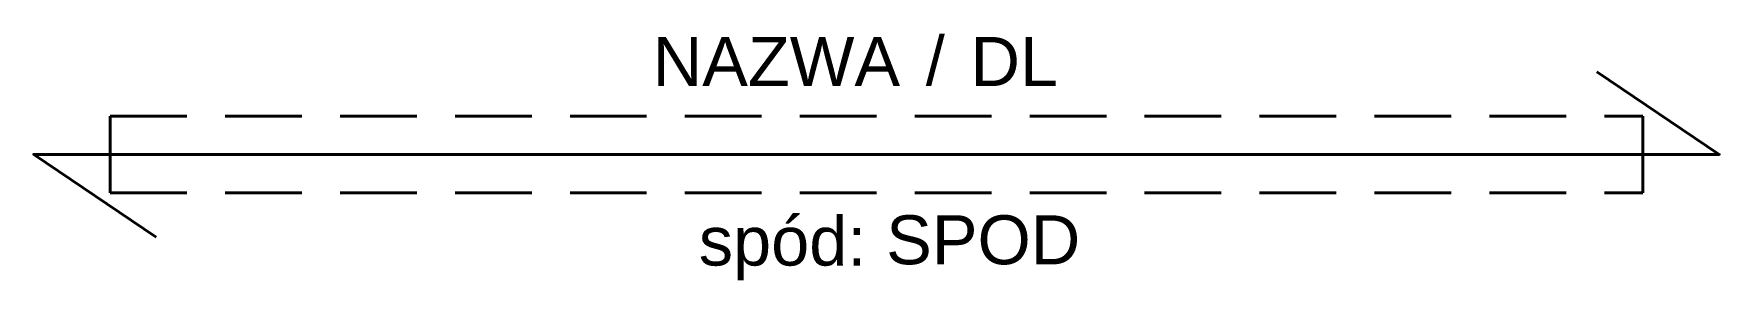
# Model space of a CAD drawing. Header units: millimetres. Extents: x -250 to 5250, y -286 to 519.
import ezdxf
from ezdxf.enums import TextEntityAlignment as Align

# ---------------------------------------------------------------- set-up
doc = ezdxf.new("R2010")
doc.units = ezdxf.units.MM
doc.header["$LTSCALE"] = 10
doc.header["$MEASUREMENT"] = 0
doc.linetypes.add('DASHED2', pattern=[0.375, 0.25, -0.125])
doc.layers.add('G-Elementy konstrukcyjne', color=1, linetype='Continuous', lineweight=40)
doc.layers.add('G-Opisy', color=2, linetype='Continuous', lineweight=18)
doc.styles.add('Arial-GG', font='arial.ttf')

msp = doc.modelspace()

# ---------------------------------------------------------------- linework, layer by layer
at = {"layer": 'G-Elementy konstrukcyjne', "linetype": 'DASHED2', "ltscale": 100}
for p, q in [((0, 250), (5000, 250)), ((0, 0), (5000, 0))]:
    msp.add_line(p, q, dxfattribs=at)
at = {"layer": 'G-Elementy konstrukcyjne', "ltscale": 200}
for p, q in [((0, 0), (0, 250)), ((5000, 0), (5000, 250))]:
    msp.add_line(p, q, dxfattribs=at)
msp.add_lwpolyline([(4850, 395), (5250, 125), (-250, 125), (150, -145)], dxfattribs=at)

# ---------------------------------------------------------------- texts
at = {"layer": 'G-Opisy', "ltscale": 2, "char_height": 160, "style": 'Arial-GG'}
for s, insert, width, attachment_point in [('/', (2691.9, 348.7), 229.73, 8), ('spód:', (2466.9, -286), 742.249, 9)]:
    msp.add_mtext(s, dxfattribs=dict(at, insert=insert, width=width, attachment_point=attachment_point))
at = {"layer": 'G-Opisy', "ltscale": 2, "style": 'Arial-GG'}
msp.add_attdef('NAZWA', text='2 x L19', height=160, dxfattribs=at).set_placement((2577, 348.7), align=Align.RIGHT)
for tag, p, s in [('DL', (2806.8, 348.7), '210'), ('SPOD', (2531.5, -233.7), '+ 2,10')]:
    msp.add_attdef(tag, p, s, height=160, dxfattribs=at)

doc.saveas('drawing.dxf')
